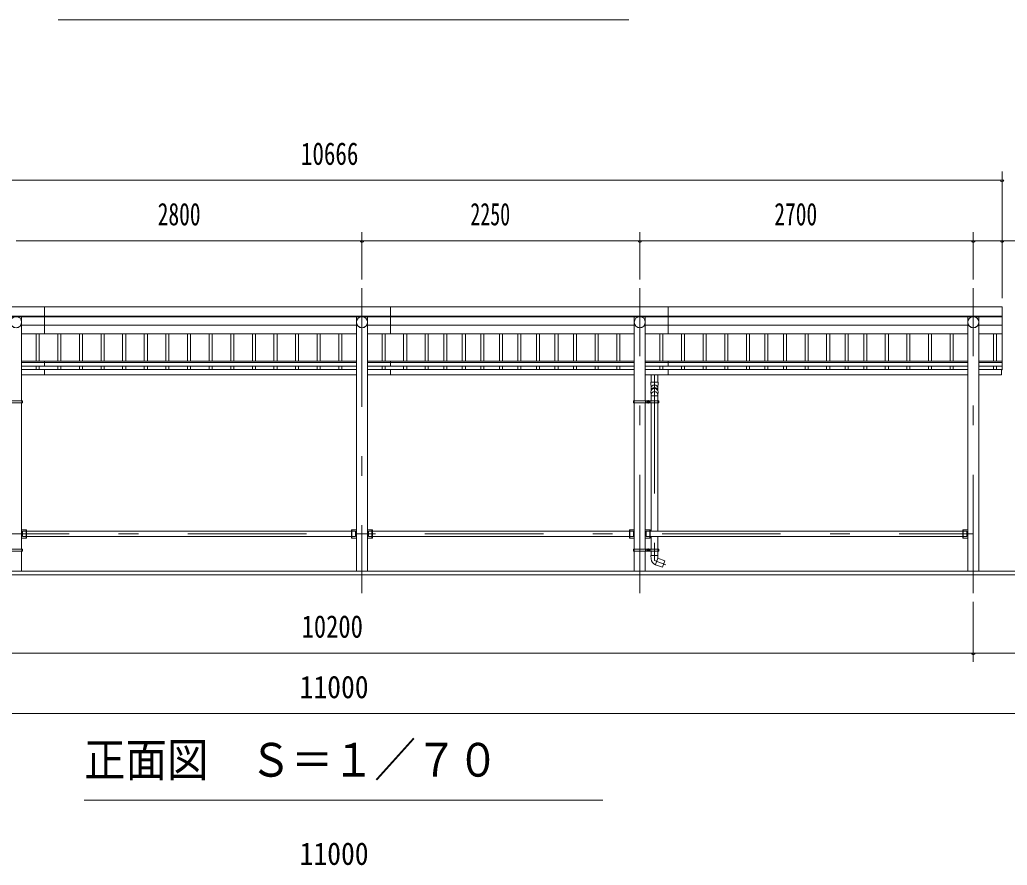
# Model space of a CAD drawing. Units: millimetres, scale not verified, with parts at other scales. Extents: x -31547 to 31550, y -14700 to 14700.
# Drawn here: x -4601 to 3394, y 774 to 7623 of the extents above; entities that cross this region are included whole.
import ezdxf
from ezdxf.enums import TextEntityAlignment as Align

# ---------------------------------------------------------------- set-up
doc = ezdxf.new("R2010")
doc.units = ezdxf.units.MM
doc.header["$LTSCALE"] = 80
doc.linetypes.add('USER3', pattern=[24, 12, -5, 2, -5])
for name, color, linetype, lineweight in [('0-2_1-07BOLD', 7, 'Continuous', 18), ('0-3_1-27CENTER', 3, 'USER3', 18), ('0-4_1-47THIN', 4, 'Continuous', 18), ('0-5_1-57DIM', 3, 'Continuous', 18)]:
    doc.layers.add(name, color=color, linetype=linetype, lineweight=lineweight)
doc.styles.add('ＭＳ ゴシック', font='')
doc.styles.get('ＭＳ ゴシック').set_extended_font_data('MS Gothic')

msp = doc.modelspace()

# ---------------------------------------------------------------- linework, layer by layer
at = {"layer": '0-2_1-07BOLD'}
for p, q in [((-4400.59, 5296.54), (-4400.59, 5078.35)), ((-1600.6, 5078.35), (-1600.6, 5296.54)), ((649.41, 5078.35), (649.41, 5296.54)), ((-7313.59, 5221.4), (3352.4, 5221.4)), ((3352.41, 5217.32), (-7313.59, 5217.32)), ((-4586.04, 5217.32), (-4586.04, 4535.54)), ((-1875.15, 3157.54), (-1875.15, 5217.32)), ((-1786.04, 5217.32), (-1786.04, 3157.54)), ((374.85, 4535.54), (374.85, 5217.32)), ((463.96, 5217.32), (463.96, 4535.54)), ((3074.86, 3157.54), (3074.86, 5217.32)), ((3163.95, 5217.32), (3163.95, 3157.54)), ((-1875.14, 5147.84), (-4586.04, 5147.84)), ((374.85, 5147.84), (-1786.05, 5147.84)), ((3074.85, 5147.84), (463.95, 5147.84)), ((3163.95, 5147.84), (3352.4, 5147.84)), ((-4586.04, 5078.35), (-1875.14, 5078.35)), ((-1786.05, 5078.35), (374.85, 5078.35)), ((463.95, 5078.35), (3074.85, 5078.35)), ((3352.4, 5078.35), (3163.95, 5078.35)), ((-1875.14, 4856.73), (-4586.04, 4856.73)), ((-4586.04, 4846.3), (-1875.14, 4846.3)), ((-1875.14, 4816.69), (-4586.04, 4816.69)), ((-4400.59, 4856.73), (-4400.59, 4816.69)), ((374.85, 4856.73), (-1786.05, 4856.73)), ((-1786.05, 4846.3), (374.85, 4846.3)), ((374.85, 4816.69), (-1786.05, 4816.69)), ((-1600.6, 4816.69), (-1600.6, 4856.73)), ((3074.85, 4856.73), (463.95, 4856.73)), ((463.95, 4846.3), (3074.85, 4846.3)), ((3074.85, 4816.69), (463.95, 4816.69)), ((649.41, 4816.69), (649.41, 4856.73)), ((3352.4, 4816.69), (3163.95, 4816.69)), ((3352.4, 4856.73), (3163.96, 4856.73)), ((3163.96, 4846.3), (3352.4, 4846.3)), ((-4586.04, 4790.36), (-1875.14, 4790.36)), ((-1875.14, 4745.36), (-4586.04, 4745.36)), ((-4400.59, 4790.36), (-4400.59, 4745.36)), ((-1786.05, 4790.36), (374.85, 4790.36)), ((374.85, 4745.36), (-1786.05, 4745.36)), ((-1600.6, 4745.36), (-1600.6, 4790.36)), ((463.95, 4790.36), (3074.85, 4790.36)), ((3074.85, 4745.36), (463.95, 4745.36)), ((509.92, 4745.36), (509.92, 4685.74)), ((564.92, 4685.74), (564.92, 4745.36)), ((649.41, 4745.36), (649.41, 4790.36)), ((3163.95, 4790.36), (3347.4, 4790.36)), ((509.92, 4576.09), (564.92, 4576.09)), ((-4586.05, 4519.54), (-4586.05, 3335.54)), ((-4586.04, 3386.14), (-4586.04, 4517.54)), ((-4584.46, 4535.54), (-4584.46, 4519.54)), ((-4578.36, 4527.54), (-4584.46, 4527.54)), ((373.27, 4527.54), (367.17, 4527.54)), ((373.27, 4519.54), (373.27, 4535.54)), ((374.85, 3386.14), (374.85, 4517.54)), ((374.87, 4519.54), (374.87, 3335.54)), ((463.96, 3386.14), (463.96, 4517.54)), ((463.97, 4519.54), (463.97, 3335.54)), ((465.57, 4535.54), (465.57, 4519.54)), ((508.32, 4535.54), (508.32, 4519.54)), ((509.92, 4519.54), (509.92, 3478.89)), ((564.92, 3478.89), (564.92, 4519.54)), ((566.52, 4519.54), (566.52, 4535.54)), ((572.62, 4527.54), (566.52, 4527.54)), ((-4578.09, 3478.89), (-4578.09, 3436.19)), ((-4549.25, 3424.54), (-4549.25, 3490.54)), ((-4549.25, 3490.54), (-4549.25, 3424.54)), ((-4546.06, 3424.54), (-4546.06, 3490.54)), ((-4546.04, 3478.89), (-1915.14, 3478.89)), ((-1911.95, 3424.54), (-1911.95, 3490.54)), ((-1746.04, 3490.54), (-1786.04, 3490.54)), ((-1749.25, 3424.54), (-1749.25, 3490.54)), ((-1746.05, 3478.89), (334.86, 3478.89)), ((-1746.04, 3490.54), (-1746.04, 3424.54)), ((334.87, 3424.54), (334.87, 3490.54)), ((338.06, 3490.54), (338.06, 3424.54)), ((338.06, 3478.89), (366.92, 3478.89)), ((338.07, 3424.54), (338.07, 3490.54)), ((366.91, 3478.89), (366.91, 3436.19)), ((366.92, 3478.89), (366.92, 3436.19)), ((463.95, 3490.54), (503.97, 3490.54)), ((471.92, 3436.19), (471.92, 3478.89)), ((500.75, 3424.54), (500.75, 3490.54)), ((500.76, 3490.54), (500.76, 3424.54)), ((503.95, 3490.54), (503.95, 3424.54)), ((503.95, 3478.89), (3034.85, 3478.89)), ((503.97, 3490.54), (503.97, 3424.54)), ((3038.06, 3424.54), (3038.06, 3490.54)), ((-4586.04, 3335.54), (-4586.04, 3370.14)), ((-4549.25, 3436.19), (-4578.1, 3436.19)), ((-1915.14, 3436.19), (-4546.04, 3436.19)), ((-1883.09, 3436.19), (-1911.95, 3436.19)), ((-1746.04, 3424.54), (-1786.04, 3424.54)), ((334.86, 3436.19), (-1746.05, 3436.19)), ((366.92, 3436.19), (338.06, 3436.19)), ((374.85, 3335.54), (374.85, 3370.14)), ((503.97, 3424.54), (463.95, 3424.54)), ((463.96, 3335.54), (463.96, 3370.14)), ((3034.85, 3436.19), (503.95, 3436.19)), ((509.92, 3436.19), (509.92, 3335.54)), ((564.92, 3335.54), (564.92, 3436.19)), ((-4586.05, 3319.54), (-4586.05, 3157.54)), ((-4586.04, 3157.54), (-4586.04, 3319.54)), ((-4584.46, 3319.54), (-4584.46, 3335.54)), ((-4584.46, 3327.54), (-4578.36, 3327.54)), ((367.17, 3327.54), (373.27, 3327.54)), ((373.27, 3319.54), (373.27, 3335.54)), ((374.85, 3319.54), (374.85, 3157.54)), ((374.87, 3157.54), (374.87, 3319.54)), ((463.96, 3319.54), (463.96, 3157.54)), ((463.97, 3157.54), (463.97, 3319.54)), ((465.57, 3335.54), (465.57, 3319.54)), ((508.32, 3335.54), (508.32, 3319.54)), ((508.41, 3282.63), (566.42, 3282.63)), ((508.41, 3282.63), (510.17, 3256.84)), ((509.92, 3319.54), (509.92, 3282.63)), ((564.92, 3282.63), (564.92, 3319.54)), ((566.52, 3319.54), (566.52, 3335.54)), ((566.52, 3327.54), (572.62, 3327.54)), ((546.1, 3208.95), (564.92, 3260.63)), ((-7630.59, 3127.54), (3669.4, 3127.54))]:
    msp.add_line(p, q, dxfattribs=at)
for points in [[(-7313.59, 4787.78), (-7313.59, 5296.54), (3352.4, 5296.54)], [(3352.4, 5296.54), (3352.4, 4787.78), (3347.4, 4787.78)], [(3347.4, 4790.36), (3347.4, 4745.36), (3163.95, 4745.36)], [(507.92, 4685.74), (509.92, 4636.07), (509.92, 4617.97)], [(564.92, 4617.98), (564.92, 4636.07), (566.92, 4685.74), (507.92, 4685.74)], [(507.93, 4609), (509.92, 4583.03), (509.92, 4535.54)], [(564.92, 4535.54), (564.92, 4583.03), (566.92, 4608.87)], [(-4586.06, 3424.54), (-4546.04, 3424.54), (-4546.04, 3490.54), (-4586.06, 3490.54)], [(-4578.1, 3436.19), (-4578.1, 3478.89), (-4549.25, 3478.89)], [(-1875.14, 3490.54), (-1915.14, 3490.54), (-1915.14, 3424.54), (-1875.14, 3424.54)], [(-1911.95, 3478.89), (-1883.09, 3478.89), (-1883.09, 3436.19)], [(-1749.25, 3436.19), (-1778.09, 3436.19), (-1778.09, 3478.89), (-1749.25, 3478.89)], [(374.87, 3424.54), (334.86, 3424.54), (334.86, 3490.54), (374.87, 3490.54)], [(500.76, 3436.19), (471.91, 3436.19), (471.91, 3478.89), (500.76, 3478.89)], [(3074.86, 3490.54), (3034.86, 3490.54), (3034.86, 3424.54), (3074.86, 3424.54)], [(3038.06, 3478.89), (3066.9, 3478.89), (3066.9, 3436.19), (3038.06, 3436.19)], [(566.42, 3282.63), (564.92, 3260.63), (621.3, 3240.11), (602.49, 3188.43), (546.39, 3208.85)], [(3519.41, 3157.54), (-7480.59, 3157.54), (-7480.59, 3127.54)]]:
    msp.add_lwpolyline(points, dxfattribs=at)
for points in [[(-4578.36, 4519.54), (-4783.81, 4519.54), (-4783.81, 4535.54), (-4578.36, 4535.54)], [(572.62, 4535.54), (572.62, 4519.54), (367.17, 4519.54), (367.17, 4535.54)], [(481.94, 4524.65), (481.94, 4530.42), (486.94, 4533.31), (491.94, 4530.42), (491.94, 4524.65), (486.94, 4521.77)], [(-4783.81, 3335.54), (-4578.36, 3335.54), (-4578.36, 3319.54), (-4783.81, 3319.54)], [(367.17, 3335.54), (367.17, 3319.54), (572.62, 3319.54), (572.62, 3335.54)], [(481.94, 3324.65), (481.94, 3330.43), (486.94, 3333.31), (491.94, 3330.43), (491.94, 3324.65), (486.94, 3321.77)]]:
    msp.add_lwpolyline(points, close=True, dxfattribs=at)
for centre, radius in [((-4630.59, 5172.78), 44.55), ((-1830.6, 5172.78), 44.55), ((419.4, 5172.78), 44.55), ((3119.4, 5172.78), 44.55), ((486.94, 4527.54), 6.25), ((486.94, 4527.54), 4.9), ((486.94, 3327.54), 6.25), ((486.94, 3327.54), 4.9)]:
    msp.add_circle(centre, radius, dxfattribs=at)
for centre, radius, start, end in [((-4630.59, 5172.09), 44.55, 180, 0), ((-1830.6, 5172.09), 44.55, 180, 0), ((419.4, 5172.09), 44.55, 180, 0), ((3119.4, 5172.09), 44.55, 180, 0), ((537.42, 4636.37), 27.55, 3.55867, 176.44133), ((537.42, 4615.67), 27.55, 3.55867, 176.44133), ((537.42, 4607.16), 29.55, 3.56303, 176.43697), ((537.42, 4582.05), 27.55, 3.55867, 176.44133), ((565.05, 3260.59), 55, 183.90576, 250.16731)]:
    msp.add_arc(centre, radius, start, end, dxfattribs=at)
at = {"layer": '0-3_1-27CENTER'}
for p, q in [((-1830.59, 5447.54), (-1830.59, 2977.54)), ((419.41, 2977.54), (419.41, 5447.54)), ((3119.41, 2977.54), (3119.41, 5447.54)), ((537.42, 4745.36), (537.42, 3241.38)), ((499.44, 4527.54), (474.44, 4527.54)), ((486.94, 4540.04), (486.94, 4515.04)), ((-7080.59, 3457.54), (3119.41, 3457.54)), ((474.44, 3327.54), (499.44, 3327.54)), ((486.94, 3315.04), (486.94, 3340.04)), ((537.41, 3241.38), (630.68, 3207.43))]:
    msp.add_line(p, q, dxfattribs=at)
at = {"layer": '0-4_1-47THIN'}
for p, q in [((-4468.09, 4856.73), (-4468.09, 5078.35)), ((-4443.09, 5078.35), (-4443.09, 4856.73)), ((-4293.09, 5078.35), (-4293.09, 4856.73)), ((-4268.09, 4856.73), (-4268.09, 5078.35)), ((-4118.09, 4856.73), (-4118.09, 5078.35)), ((-4093.09, 5078.35), (-4093.09, 4856.73)), ((-3943.09, 5078.35), (-3943.09, 4856.73)), ((-3918.09, 4856.73), (-3918.09, 5078.35)), ((-3768.09, 4856.73), (-3768.09, 5078.35)), ((-3743.09, 5078.35), (-3743.09, 4856.73)), ((-3593.09, 5078.35), (-3593.09, 4856.73)), ((-3568.09, 4856.73), (-3568.09, 5078.35)), ((-3418.09, 4856.73), (-3418.09, 5078.35)), ((-3393.09, 5078.35), (-3393.09, 4856.73)), ((-3243.09, 5078.35), (-3243.09, 4856.73)), ((-3218.09, 4856.73), (-3218.09, 5078.35)), ((-3068.09, 4856.73), (-3068.09, 5078.35)), ((-3043.09, 5078.35), (-3043.09, 4856.73)), ((-2893.09, 5078.35), (-2893.09, 4856.73)), ((-2868.09, 4856.73), (-2868.09, 5078.35)), ((-2718.09, 4856.73), (-2718.09, 5078.35)), ((-2693.09, 5078.35), (-2693.09, 4856.73)), ((-2543.09, 5078.35), (-2543.09, 4856.73)), ((-2518.09, 4856.73), (-2518.09, 5078.35)), ((-2368.09, 4856.73), (-2368.09, 5078.35)), ((-2343.09, 5078.35), (-2343.09, 4856.73)), ((-2193.09, 5078.35), (-2193.09, 4856.73)), ((-2168.09, 4856.73), (-2168.09, 5078.35)), ((-2018.09, 4856.73), (-2018.09, 5078.35)), ((-1993.09, 5078.35), (-1993.09, 4856.73)), ((-1668.09, 5078.35), (-1668.09, 4856.73)), ((-1643.09, 4856.73), (-1643.09, 5078.35)), ((-1493.09, 4856.73), (-1493.09, 5078.35)), ((-1468.09, 5078.35), (-1468.09, 4856.73)), ((-1318.09, 5078.35), (-1318.09, 4856.73)), ((-1293.09, 4856.73), (-1293.09, 5078.35)), ((-1168.09, 4856.73), (-1168.09, 5078.35)), ((-1143.09, 5078.35), (-1143.09, 4856.73)), ((-1018.09, 5078.35), (-1018.09, 4856.73)), ((-993.09, 4856.73), (-993.09, 5078.35)), ((-868.09, 4856.73), (-868.09, 5078.35)), ((-843.09, 5078.35), (-843.09, 4856.73)), ((-718.09, 5078.35), (-718.09, 4856.73)), ((-693.09, 4856.73), (-693.09, 5078.35)), ((-568.09, 4856.73), (-568.09, 5078.35)), ((-543.09, 5078.35), (-543.09, 4856.73)), ((-418.09, 5078.35), (-418.09, 4856.73)), ((-393.09, 4856.73), (-393.09, 5078.35)), ((-268.09, 4856.73), (-268.09, 5078.35)), ((-243.09, 5078.35), (-243.09, 4856.73)), ((-118.1, 5078.35), (-118.1, 4856.73)), ((-93.09, 4856.73), (-93.09, 5078.35)), ((56.9, 4856.73), (56.9, 5078.35)), ((81.91, 5078.35), (81.91, 4856.73)), ((231.91, 5078.35), (231.91, 4856.73)), ((256.91, 4856.73), (256.91, 5078.35)), ((581.91, 4856.73), (581.91, 5078.35)), ((606.91, 5078.35), (606.91, 4856.73)), ((756.91, 5078.35), (756.91, 4856.73)), ((781.91, 4856.73), (781.91, 5078.35)), ((931.91, 4856.73), (931.91, 5078.35)), ((956.91, 5078.35), (956.91, 4856.73)), ((1106.9, 5078.35), (1106.9, 4856.73)), ((1131.91, 4856.73), (1131.91, 5078.35)), ((1281.9, 4856.73), (1281.9, 5078.35)), ((1306.9, 5078.35), (1306.9, 4856.73)), ((1431.91, 5078.35), (1431.91, 4856.73)), ((1456.91, 4856.73), (1456.91, 5078.35)), ((1581.9, 4856.73), (1581.9, 5078.35)), ((1606.9, 5078.35), (1606.9, 4856.73)), ((1756.91, 5078.35), (1756.91, 4856.73)), ((1781.91, 4856.73), (1781.91, 5078.35)), ((1931.9, 4856.73), (1931.9, 5078.35)), ((1956.9, 5078.35), (1956.9, 4856.73)), ((2081.91, 5078.35), (2081.91, 4856.73)), ((2106.91, 4856.73), (2106.91, 5078.35)), ((2231.9, 4856.73), (2231.9, 5078.35)), ((2256.9, 5078.35), (2256.9, 4856.73)), ((2406.91, 5078.35), (2406.91, 4856.73)), ((2431.91, 4856.73), (2431.91, 5078.35)), ((2581.91, 4856.73), (2581.91, 5078.35)), ((2606.91, 5078.35), (2606.91, 4856.73)), ((2756.9, 5078.35), (2756.9, 4856.73)), ((2781.91, 4856.73), (2781.91, 5078.35)), ((2931.9, 4856.73), (2931.9, 5078.35)), ((2956.91, 5078.35), (2956.91, 4856.73)), ((3281.91, 5078.35), (3281.91, 4856.73)), ((3306.9, 4856.73), (3306.9, 5078.35)), ((-4468.09, 4790.36), (-4468.09, 4816.69)), ((-4443.09, 4816.69), (-4443.09, 4790.36)), ((-4293.09, 4816.69), (-4293.09, 4790.36)), ((-4268.09, 4790.36), (-4268.09, 4816.69)), ((-4118.09, 4790.36), (-4118.09, 4816.69)), ((-4093.09, 4816.69), (-4093.09, 4790.36)), ((-3943.09, 4816.69), (-3943.09, 4790.36)), ((-3918.09, 4790.36), (-3918.09, 4816.69)), ((-3768.09, 4790.36), (-3768.09, 4816.69)), ((-3743.09, 4816.69), (-3743.09, 4790.36)), ((-3593.09, 4816.69), (-3593.09, 4790.36)), ((-3568.09, 4790.36), (-3568.09, 4816.69)), ((-3418.09, 4790.36), (-3418.09, 4816.69)), ((-3393.09, 4816.69), (-3393.09, 4790.36)), ((-3243.09, 4816.69), (-3243.09, 4790.36)), ((-3218.09, 4790.36), (-3218.09, 4816.69)), ((-3068.09, 4790.36), (-3068.09, 4816.69)), ((-3043.09, 4816.69), (-3043.09, 4790.36)), ((-2893.09, 4816.69), (-2893.09, 4790.36)), ((-2868.09, 4790.36), (-2868.09, 4816.69)), ((-2718.09, 4790.36), (-2718.09, 4816.69)), ((-2693.09, 4816.69), (-2693.09, 4790.36)), ((-2543.09, 4816.69), (-2543.09, 4790.36)), ((-2518.09, 4790.36), (-2518.09, 4816.69)), ((-2368.09, 4790.36), (-2368.09, 4816.69)), ((-2343.09, 4816.69), (-2343.09, 4790.36)), ((-2193.09, 4816.69), (-2193.09, 4790.36)), ((-2168.09, 4790.36), (-2168.09, 4816.69)), ((-2018.09, 4790.36), (-2018.09, 4816.69)), ((-1993.09, 4816.69), (-1993.09, 4790.36)), ((-1668.09, 4816.69), (-1668.09, 4790.36)), ((-1643.09, 4790.36), (-1643.09, 4816.69)), ((-1493.09, 4790.36), (-1493.09, 4816.69)), ((-1468.09, 4816.69), (-1468.09, 4790.36)), ((-1318.09, 4816.69), (-1318.09, 4790.36)), ((-1293.09, 4790.36), (-1293.09, 4816.69)), ((-1168.09, 4790.36), (-1168.09, 4816.69)), ((-1143.09, 4816.69), (-1143.09, 4790.36)), ((-1018.09, 4816.69), (-1018.09, 4790.36)), ((-993.09, 4790.36), (-993.09, 4816.69)), ((-868.09, 4790.36), (-868.09, 4816.69)), ((-843.09, 4816.69), (-843.09, 4790.36)), ((-718.09, 4816.69), (-718.09, 4790.36)), ((-693.09, 4790.36), (-693.09, 4816.69)), ((-568.09, 4790.36), (-568.09, 4816.69)), ((-543.09, 4816.69), (-543.09, 4790.36)), ((-418.09, 4816.69), (-418.09, 4790.36)), ((-393.09, 4790.36), (-393.09, 4816.69)), ((-268.09, 4790.36), (-268.09, 4816.69)), ((-243.09, 4816.69), (-243.09, 4790.36)), ((-118.1, 4816.69), (-118.1, 4790.36)), ((-93.09, 4790.36), (-93.09, 4816.69)), ((56.9, 4790.36), (56.9, 4816.69)), ((81.91, 4816.69), (81.91, 4790.36)), ((231.91, 4816.69), (231.91, 4790.36)), ((256.91, 4790.36), (256.91, 4816.69)), ((581.91, 4790.36), (581.91, 4816.69)), ((606.91, 4816.69), (606.91, 4790.36)), ((756.91, 4816.69), (756.91, 4790.36)), ((781.91, 4790.36), (781.91, 4816.69)), ((931.91, 4790.36), (931.91, 4816.69)), ((956.91, 4816.69), (956.91, 4790.36)), ((1106.9, 4816.69), (1106.9, 4790.36)), ((1131.91, 4790.36), (1131.91, 4816.69)), ((1281.9, 4790.36), (1281.9, 4816.69)), ((1306.9, 4816.69), (1306.9, 4790.36)), ((1431.91, 4816.69), (1431.91, 4790.36)), ((1456.91, 4790.36), (1456.91, 4816.69)), ((1581.9, 4790.36), (1581.9, 4816.69)), ((1606.9, 4816.69), (1606.9, 4790.36)), ((1756.91, 4816.69), (1756.91, 4790.36)), ((1781.91, 4790.36), (1781.91, 4816.69)), ((1931.9, 4790.36), (1931.9, 4816.69)), ((1956.9, 4816.69), (1956.9, 4790.36)), ((2081.91, 4816.69), (2081.91, 4790.36)), ((2106.91, 4790.36), (2106.91, 4816.69)), ((2231.9, 4790.36), (2231.9, 4816.69)), ((2256.9, 4816.69), (2256.9, 4790.36)), ((2406.91, 4816.69), (2406.91, 4790.36)), ((2431.91, 4790.36), (2431.91, 4816.69)), ((2581.91, 4790.36), (2581.91, 4816.69)), ((2606.91, 4816.69), (2606.91, 4790.36)), ((2756.9, 4816.69), (2756.9, 4790.36)), ((2781.91, 4790.36), (2781.91, 4816.69)), ((2931.9, 4790.36), (2931.9, 4816.69)), ((2956.91, 4816.69), (2956.91, 4790.36)), ((3281.91, 4816.69), (3281.91, 4790.36)), ((3306.9, 4790.36), (3306.9, 4816.69))]:
    msp.add_line(p, q, dxfattribs=at)
at = {"layer": '0-5_1-57DIM'}
for p, q in [((-4290.59, 7622.54), (329.41, 7622.54)), ((-7313.59, 6322.54), (3352.4, 6322.54)), ((3366.4, 6322.54), (3338.4, 6322.54)), ((3352.4, 5366.54), (3352.4, 6392.54)), ((-1830.59, 5902.54), (-1830.59, 5517.54)), ((419.41, 5517.54), (419.41, 5902.54)), ((3119.41, 5517.54), (3119.41, 5902.54)), ((-4630.59, 5832.54), (-1830.59, 5832.54)), ((-1816.59, 5832.54), (-1844.59, 5832.54)), ((-1830.59, 5832.54), (419.41, 5832.54)), ((433.41, 5832.54), (405.41, 5832.54)), ((419.41, 5832.54), (3119.41, 5832.54)), ((3133.41, 5832.54), (3105.41, 5832.54)), ((3119.41, 5832.54), (3352.4, 5832.54)), ((3366.4, 5832.54), (3338.4, 5832.54)), ((3352.4, 5832.54), (3901.9, 5832.54)), ((3119.41, 2422.54), (3119.41, 2907.54)), ((-7080.59, 2492.54), (3119.41, 2492.54)), ((3133.41, 2492.54), (3105.41, 2492.54)), ((3119.41, 2492.54), (3519.41, 2492.54)), ((-7480.59, 2002.54), (3519.41, 2002.54)), ((119.41, 1302.54), (-4080.59, 1302.54))]:
    msp.add_line(p, q, dxfattribs=at)
for centre in [(3352.4, 6322.54), (-1830.59, 5832.54), (419.41, 5832.54), (3119.41, 5832.54), (3352.4, 5832.54), (3119.41, 2492.54)]:
    msp.add_arc(centre, 14, 180, 0, dxfattribs=at)

# ---------------------------------------------------------------- texts
at = {"layer": '0-5_1-57DIM', "color": 7, "style": 'ＭＳ ゴシック'}
for s, height, width, p in [('10666', 182.3, 0.75, (-2324.47, 6392.54)), ('2800', 182.3, 0.7, (-3484.37, 5902.54)), ('2250', 182.3, 0.65, (-952.95, 5902.54)), ('2700', 182.3, 0.7, (1508.16, 5902.54)), ('10200', 182.3, 0.8, (-2319.02, 2562.54)), ('11000', 182.3, 0.9, (-2334.86, 2072.54)), ('正面図\u3000Ｓ＝１／７０', 273.5, 0.9, (-4080.59, 1409.85)), ('11000', 182.3, 0.9, (-2334.85, 722.54))]:
    msp.add_text(s, height=height, dxfattribs=dict(at, width=width)).set_placement(p, align=Align.BOTTOM_LEFT)

doc.saveas('drawing.dxf')
